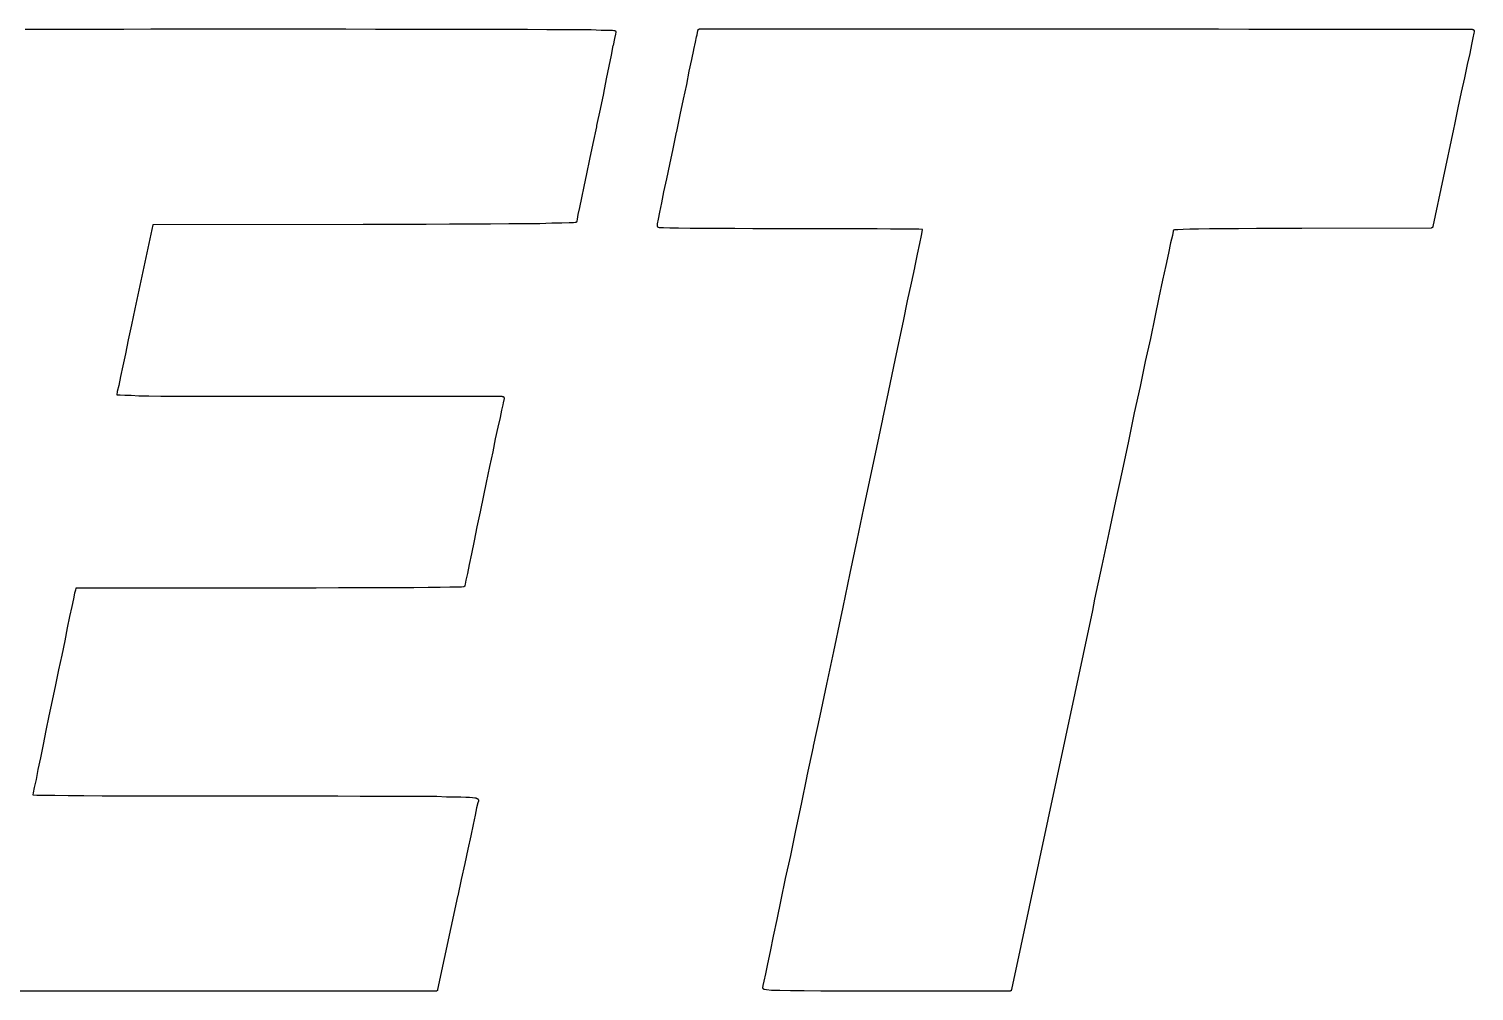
# Model space of a CAD drawing. Extents: x 107.7 to 189.7, y -115.4 to -83.3.
# Drawn here: x 174.462 to 178.395, y -114.108 to -111.49 of the extents above; entities that cross this region are included whole.
import ezdxf

# ---------------------------------------------------------------- set-up
doc = ezdxf.new("R2010")
doc.units = 0
doc.layers.add('BLACK', color=7, linetype='CONTINUOUS')

msp = doc.modelspace()

# ---------------------------------------------------------------- linework, layer by layer
at = {"layer": 'BLACK', "linetype": 'CONTINUOUS'}
for p, q in [((174.451, -111.491), (174.493, -111.491)), ((174.493, -111.491), (174.493, -111.491)), ((174.493, -111.491), (174.541, -111.491)), ((174.541, -111.491), (174.541, -111.491)), ((174.541, -111.491), (174.594, -111.491)), ((174.594, -111.491), (174.594, -111.491)), ((174.594, -111.491), (174.654, -111.491)), ((174.654, -111.491), (174.654, -111.491)), ((174.654, -111.491), (174.72, -111.491)), ((174.72, -111.491), (174.793, -111.49)), ((174.72, -111.491), (174.72, -111.491)), ((174.793, -111.49), (174.793, -111.49)), ((174.793, -111.49), (174.873, -111.49)), ((174.873, -111.49), (174.873, -111.49)), ((174.873, -111.49), (174.961, -111.49)), ((174.961, -111.49), (174.961, -111.49)), ((174.961, -111.49), (175.056, -111.49)), ((175.056, -111.49), (175.152, -111.49)), ((175.152, -111.49), (175.152, -111.49)), ((175.152, -111.49), (175.239, -111.49)), ((175.239, -111.49), (175.239, -111.49)), ((175.239, -111.49), (175.324, -111.49)), ((175.324, -111.49), (175.324, -111.49)), ((175.324, -111.49), (175.405, -111.491)), ((175.405, -111.491), (175.405, -111.491)), ((175.405, -111.491), (175.484, -111.491)), ((175.484, -111.491), (175.484, -111.491)), ((175.484, -111.491), (175.559, -111.491)), ((175.559, -111.491), (175.559, -111.491)), ((175.559, -111.491), (175.631, -111.491)), ((175.631, -111.491), (175.631, -111.491)), ((175.631, -111.491), (175.698, -111.491)), ((175.698, -111.491), (175.698, -111.491)), ((175.698, -111.491), (175.761, -111.491)), ((175.761, -111.491), (175.761, -111.491)), ((175.761, -111.491), (175.818, -111.491)), ((175.818, -111.491), (175.819, -111.491)), ((175.819, -111.491), (175.871, -111.492)), ((175.871, -111.492), (175.871, -111.492)), ((175.871, -111.492), (175.917, -111.492)), ((175.917, -111.492), (175.917, -111.492)), ((175.917, -111.492), (175.958, -111.492)), ((175.958, -111.492), (175.958, -111.492)), ((175.958, -111.492), (175.992, -111.492)), ((175.992, -111.492), (175.992, -111.492)), ((175.992, -111.492), (176.019, -111.493)), ((176.019, -111.493), (176.019, -111.493)), ((176.019, -111.493), (176.019, -111.493)), ((176.019, -111.493), (176.038, -111.493)), ((176.038, -111.493), (176.038, -111.493)), ((176.038, -111.493), (176.038, -111.493)), ((176.038, -111.493), (176.05, -111.493)), ((176.05, -111.493), (176.05, -111.493)), ((176.05, -111.493), (176.05, -111.493)), ((176.05, -111.493), (176.05, -111.493)), ((176.05, -111.493), (176.054, -111.494)), ((176.054, -111.494), (176.054, -111.494)), ((176.054, -111.494), (176.054, -111.494)), ((176.054, -111.494), (176.055, -111.494)), ((176.055, -111.494), (176.055, -111.494)), ((176.055, -111.494), (176.055, -111.494)), ((176.055, -111.494), (176.055, -111.494)), ((176.055, -111.494), (176.056, -111.494)), ((176.058, -111.504), (176.055, -111.516)), ((176.056, -111.494), (176.056, -111.494)), ((176.056, -111.494), (176.056, -111.494)), ((176.056, -111.494), (176.056, -111.494)), ((176.056, -111.494), (176.056, -111.494)), ((176.056, -111.494), (176.057, -111.495)), ((176.057, -111.495), (176.057, -111.495)), ((176.057, -111.495), (176.057, -111.495)), ((176.057, -111.495), (176.057, -111.495)), ((176.057, -111.495), (176.057, -111.495)), ((176.057, -111.495), (176.058, -111.495)), ((176.058, -111.495), (176.058, -111.496)), ((176.058, -111.496), (176.058, -111.496)), ((176.058, -111.496), (176.058, -111.496)), ((176.058, -111.496), (176.058, -111.496)), ((176.058, -111.496), (176.058, -111.496)), ((176.058, -111.496), (176.058, -111.497)), ((176.058, -111.497), (176.058, -111.497)), ((176.058, -111.497), (176.059, -111.497)), ((176.059, -111.499), (176.058, -111.504)), ((176.058, -111.504), (176.058, -111.504)), ((176.058, -111.504), (176.058, -111.504)), ((176.059, -111.497), (176.059, -111.497)), ((176.059, -111.497), (176.059, -111.498)), ((176.059, -111.498), (176.059, -111.498)), ((176.059, -111.498), (176.059, -111.498)), ((176.059, -111.498), (176.059, -111.498)), ((176.059, -111.498), (176.059, -111.499)), ((176.059, -111.499), (176.059, -111.499)), ((176.059, -111.499), (176.059, -111.499)), ((176.059, -111.499), (176.059, -111.499)), ((176.059, -111.499), (176.059, -111.499)), ((176.276, -111.526), (176.279, -111.512)), ((176.279, -111.512), (176.28, -111.506)), ((176.279, -111.512), (176.279, -111.512)), ((176.279, -111.512), (176.279, -111.512)), ((176.28, -111.506), (176.282, -111.494)), ((176.28, -111.506), (176.28, -111.506)), ((176.28, -111.506), (176.28, -111.506)), ((176.282, -111.494), (176.282, -111.494)), ((176.282, -111.494), (176.283, -111.494)), ((176.283, -111.493), (176.283, -111.492)), ((176.283, -111.492), (176.284, -111.492)), ((176.283, -111.494), (176.283, -111.493)), ((176.283, -111.493), (176.283, -111.493)), ((176.283, -111.493), (176.283, -111.493)), ((176.283, -111.493), (176.283, -111.493)), ((176.283, -111.493), (176.283, -111.493)), ((176.283, -111.493), (176.283, -111.493)), ((176.283, -111.493), (176.283, -111.493)), ((176.284, -111.492), (176.284, -111.491)), ((176.284, -111.491), (176.285, -111.491)), ((176.284, -111.492), (176.284, -111.492)), ((176.284, -111.492), (176.284, -111.492)), ((176.284, -111.492), (176.284, -111.492)), ((176.285, -111.491), (176.285, -111.491)), ((176.285, -111.491), (176.285, -111.491)), ((176.285, -111.491), (176.285, -111.491)), ((176.285, -111.491), (176.285, -111.491)), ((176.285, -111.491), (176.285, -111.491)), ((176.285, -111.491), (176.286, -111.491)), ((176.286, -111.491), (176.286, -111.49)), ((176.286, -111.49), (176.287, -111.49)), ((176.286, -111.491), (176.286, -111.491)), ((176.286, -111.491), (176.286, -111.491)), ((176.287, -111.49), (176.287, -111.49)), ((176.287, -111.49), (177.339, -111.49)), ((177.339, -111.49), (177.433, -111.49)), ((177.433, -111.49), (177.433, -111.49)), ((177.433, -111.49), (177.524, -111.49)), ((177.524, -111.49), (177.524, -111.49)), ((177.524, -111.49), (177.613, -111.49)), ((177.613, -111.49), (177.613, -111.49)), ((177.613, -111.49), (177.699, -111.49)), ((177.699, -111.49), (177.699, -111.49)), ((177.699, -111.49), (177.782, -111.491)), ((177.782, -111.491), (177.782, -111.491)), ((177.782, -111.491), (177.861, -111.491)), ((177.861, -111.491), (177.861, -111.491)), ((177.861, -111.491), (177.935, -111.491)), ((177.935, -111.491), (177.936, -111.491)), ((177.936, -111.491), (178.006, -111.491)), ((178.006, -111.491), (178.006, -111.491)), ((178.006, -111.491), (178.072, -111.491)), ((178.072, -111.491), (178.072, -111.491)), ((178.072, -111.491), (178.132, -111.491)), ((178.132, -111.491), (178.132, -111.491)), ((178.132, -111.491), (178.188, -111.491)), ((178.188, -111.491), (178.188, -111.491)), ((178.188, -111.491), (178.237, -111.491)), ((178.237, -111.491), (178.237, -111.491)), ((178.237, -111.491), (178.28, -111.491)), ((178.28, -111.491), (178.28, -111.491)), ((178.28, -111.491), (178.316, -111.491)), ((178.316, -111.491), (178.317, -111.491)), ((178.317, -111.491), (178.346, -111.491)), ((178.346, -111.491), (178.346, -111.491)), ((178.346, -111.491), (178.368, -111.491)), ((178.368, -111.491), (178.369, -111.491)), ((178.369, -111.491), (178.383, -111.491)), ((178.383, -111.491), (178.383, -111.491)), ((178.383, -111.491), (178.39, -111.491)), ((178.392, -111.514), (178.388, -111.532)), ((178.39, -111.491), (178.39, -111.491)), ((178.39, -111.491), (178.39, -111.491)), ((178.39, -111.491), (178.39, -111.491)), ((178.39, -111.491), (178.391, -111.491)), ((178.391, -111.491), (178.391, -111.491)), ((178.391, -111.491), (178.391, -111.492)), ((178.391, -111.492), (178.391, -111.492)), ((178.391, -111.492), (178.392, -111.492)), ((178.392, -111.492), (178.392, -111.492)), ((178.392, -111.492), (178.392, -111.492)), ((178.392, -111.492), (178.392, -111.492)), ((178.392, -111.492), (178.392, -111.492)), ((178.392, -111.492), (178.393, -111.492)), ((178.394, -111.502), (178.392, -111.514)), ((178.392, -111.514), (178.392, -111.514)), ((178.393, -111.492), (178.393, -111.492)), ((178.393, -111.492), (178.393, -111.492)), ((178.393, -111.492), (178.393, -111.492)), ((178.393, -111.492), (178.393, -111.493)), ((178.393, -111.493), (178.394, -111.493)), ((178.394, -111.493), (178.394, -111.493)), ((178.394, -111.493), (178.394, -111.493)), ((178.394, -111.493), (178.394, -111.493)), ((178.394, -111.493), (178.394, -111.493)), ((178.394, -111.493), (178.395, -111.494)), ((178.395, -111.498), (178.394, -111.502)), ((178.394, -111.502), (178.394, -111.502)), ((178.395, -111.494), (178.395, -111.494)), ((178.395, -111.494), (178.395, -111.494)), ((178.395, -111.494), (178.395, -111.494)), ((178.395, -111.494), (178.395, -111.495)), ((178.395, -111.495), (178.395, -111.495)), ((178.395, -111.495), (178.395, -111.495)), ((178.395, -111.495), (178.395, -111.495)), ((178.395, -111.495), (178.395, -111.496)), ((178.395, -111.496), (178.395, -111.496)), ((178.395, -111.496), (178.395, -111.496)), ((178.395, -111.496), (178.395, -111.496)), ((178.395, -111.496), (178.395, -111.497)), ((178.395, -111.497), (178.395, -111.497)), ((178.395, -111.497), (178.395, -111.497)), ((178.395, -111.497), (178.395, -111.497)), ((178.395, -111.497), (178.395, -111.498)), ((176.051, -111.535), (176.046, -111.561)), ((176.052, -111.535), (176.051, -111.535)), ((176.051, -111.535), (176.051, -111.535)), ((176.055, -111.516), (176.052, -111.535)), ((176.055, -111.516), (176.055, -111.516)), ((176.055, -111.516), (176.055, -111.516)), ((176.266, -111.573), (176.271, -111.547)), ((176.271, -111.546), (176.276, -111.526)), ((176.271, -111.547), (176.271, -111.546)), ((176.271, -111.546), (176.271, -111.546)), ((176.276, -111.526), (176.276, -111.526)), ((176.276, -111.526), (176.276, -111.526)), ((178.388, -111.532), (178.383, -111.557)), ((178.388, -111.532), (178.388, -111.532)), ((176.04, -111.591), (176.033, -111.626)), ((176.046, -111.561), (176.04, -111.591)), ((176.04, -111.591), (176.04, -111.591)), ((176.046, -111.561), (176.046, -111.561)), ((176.259, -111.605), (176.266, -111.573)), ((176.266, -111.573), (176.266, -111.573)), ((176.266, -111.573), (176.266, -111.573)), ((178.376, -111.587), (178.369, -111.623)), ((178.383, -111.557), (178.376, -111.587)), ((178.383, -111.557), (178.383, -111.557)), ((178.383, -111.557), (178.383, -111.557)), ((176.033, -111.626), (176.025, -111.665)), ((176.033, -111.626), (176.033, -111.626)), ((176.252, -111.641), (176.259, -111.605)), ((176.259, -111.605), (176.259, -111.605)), ((176.259, -111.605), (176.259, -111.605)), ((178.369, -111.623), (178.36, -111.662)), ((176.025, -111.666), (176.016, -111.708)), ((176.025, -111.665), (176.025, -111.666)), ((176.025, -111.666), (176.025, -111.666)), ((176.243, -111.681), (176.252, -111.641)), ((176.252, -111.641), (176.252, -111.641)), ((176.252, -111.641), (176.252, -111.641)), ((178.36, -111.662), (178.351, -111.705)), ((176.016, -111.708), (176.006, -111.753)), ((176.016, -111.708), (176.016, -111.708)), ((176.234, -111.724), (176.243, -111.681)), ((176.243, -111.681), (176.243, -111.681)), ((176.243, -111.681), (176.243, -111.681)), ((178.351, -111.705), (178.342, -111.75)), ((178.351, -111.705), (178.351, -111.705)), ((178.351, -111.705), (178.351, -111.705)), ((178.351, -111.705), (178.351, -111.705)), ((176.225, -111.769), (176.234, -111.724)), ((176.234, -111.724), (176.234, -111.724)), ((176.234, -111.724), (176.234, -111.724)), ((178.342, -111.75), (178.339, -111.763)), ((178.342, -111.75), (178.342, -111.75)), ((176.006, -111.756), (175.996, -111.802)), ((176.006, -111.753), (176.006, -111.753)), ((176.006, -111.753), (176.006, -111.756)), ((176.006, -111.756), (176.006, -111.756)), ((176.215, -111.816), (176.224, -111.771)), ((176.224, -111.771), (176.225, -111.769)), ((176.224, -111.771), (176.224, -111.771)), ((176.225, -111.769), (176.225, -111.769)), ((178.339, -111.763), (178.283, -112.028)), ((178.339, -111.763), (178.339, -111.763)), ((178.339, -111.763), (178.339, -111.763)), ((175.996, -111.802), (175.987, -111.844)), ((175.996, -111.802), (175.996, -111.802)), ((175.996, -111.802), (175.996, -111.802)), ((176.206, -111.859), (176.215, -111.816)), ((176.215, -111.816), (176.215, -111.816)), ((175.987, -111.844), (175.979, -111.884)), ((175.987, -111.844), (175.987, -111.844)), ((176.198, -111.898), (176.206, -111.859)), ((176.206, -111.859), (176.206, -111.859)), ((175.979, -111.884), (175.972, -111.919)), ((175.979, -111.884), (175.979, -111.884)), ((176.19, -111.933), (176.198, -111.898)), ((176.198, -111.898), (176.198, -111.898)), ((176.198, -111.898), (176.198, -111.898)), ((175.972, -111.919), (175.966, -111.95)), ((175.972, -111.919), (175.972, -111.919)), ((176.184, -111.963), (176.19, -111.933)), ((176.19, -111.933), (176.19, -111.933)), ((176.19, -111.933), (176.19, -111.933)), ((175.96, -111.976), (175.956, -111.995)), ((175.966, -111.95), (175.96, -111.976)), ((175.96, -111.976), (175.96, -111.976)), ((176.179, -111.989), (176.184, -111.963)), ((176.184, -111.963), (176.184, -111.963)), ((176.184, -111.963), (176.184, -111.963)), ((174.799, -112.023), (174.75, -112.252)), ((175.371, -112.022), (174.799, -112.023)), ((175.41, -112.022), (175.371, -112.022)), ((175.371, -112.022), (175.371, -112.022)), ((175.478, -112.022), (175.41, -112.022)), ((175.41, -112.022), (175.41, -112.022)), ((175.543, -112.022), (175.478, -112.022)), ((175.478, -112.022), (175.478, -112.022)), ((175.606, -112.021), (175.543, -112.022)), ((175.543, -112.022), (175.543, -112.022)), ((175.664, -112.021), (175.606, -112.021)), ((175.606, -112.021), (175.606, -112.021)), ((175.718, -112.021), (175.664, -112.021)), ((175.664, -112.021), (175.664, -112.021)), ((175.768, -112.02), (175.718, -112.021)), ((175.718, -112.021), (175.718, -112.021)), ((175.813, -112.02), (175.768, -112.02)), ((175.768, -112.02), (175.768, -112.02)), ((175.852, -112.02), (175.813, -112.02)), ((175.813, -112.02), (175.813, -112.02)), ((175.885, -112.019), (175.852, -112.02)), ((175.852, -112.02), (175.852, -112.02)), ((175.912, -112.019), (175.885, -112.019)), ((175.885, -112.019), (175.885, -112.019)), ((175.885, -112.019), (175.885, -112.019)), ((175.932, -112.018), (175.912, -112.019)), ((175.912, -112.019), (175.912, -112.019)), ((175.912, -112.019), (175.912, -112.019)), ((175.944, -112.018), (175.932, -112.018)), ((175.932, -112.018), (175.932, -112.018)), ((175.948, -112.017), (175.944, -112.018)), ((175.944, -112.018), (175.944, -112.018)), ((175.944, -112.018), (175.944, -112.018)), ((175.944, -112.018), (175.944, -112.018)), ((175.949, -112.017), (175.948, -112.017)), ((175.948, -112.017), (175.948, -112.017)), ((175.95, -112.017), (175.949, -112.017)), ((175.949, -112.017), (175.949, -112.017)), ((175.949, -112.017), (175.949, -112.017)), ((175.949, -112.017), (175.949, -112.017)), ((175.949, -112.017), (175.949, -112.017)), ((175.951, -112.017), (175.95, -112.017)), ((175.95, -112.017), (175.95, -112.017)), ((175.95, -112.017), (175.95, -112.017)), ((175.95, -112.017), (175.95, -112.017)), ((175.952, -112.016), (175.951, -112.016)), ((175.951, -112.016), (175.951, -112.016)), ((175.951, -112.016), (175.951, -112.016)), ((175.951, -112.016), (175.951, -112.016)), ((175.951, -112.016), (175.951, -112.017)), ((175.953, -112.014), (175.952, -112.015)), ((175.952, -112.015), (175.952, -112.015)), ((175.952, -112.015), (175.952, -112.015)), ((175.952, -112.015), (175.952, -112.015)), ((175.952, -112.015), (175.952, -112.016)), ((175.952, -112.016), (175.952, -112.016)), ((175.952, -112.016), (175.952, -112.016)), ((175.954, -112.008), (175.953, -112.013)), ((175.953, -112.013), (175.953, -112.013)), ((175.953, -112.013), (175.953, -112.014)), ((175.953, -112.014), (175.953, -112.014)), ((175.953, -112.014), (175.953, -112.014)), ((175.953, -112.014), (175.953, -112.014)), ((175.953, -112.014), (175.953, -112.014)), ((175.953, -112.014), (175.953, -112.014)), ((175.953, -112.014), (175.953, -112.014)), ((175.956, -111.995), (175.954, -112.008)), ((175.956, -111.995), (175.956, -111.995)), ((176.172, -112.02), (176.175, -112.008)), ((176.172, -112.025), (176.172, -112.02)), ((176.172, -112.02), (176.172, -112.02)), ((176.172, -112.02), (176.172, -112.02)), ((176.172, -112.026), (176.172, -112.025)), ((176.172, -112.025), (176.172, -112.025)), ((176.172, -112.025), (176.172, -112.025)), ((176.172, -112.025), (176.172, -112.025)), ((176.172, -112.027), (176.172, -112.026)), ((176.172, -112.026), (176.172, -112.026)), ((176.172, -112.026), (176.172, -112.026)), ((176.172, -112.026), (176.172, -112.026)), ((176.175, -112.008), (176.179, -111.989)), ((176.175, -112.008), (176.175, -112.008)), ((176.175, -112.008), (176.175, -112.008)), ((176.179, -111.989), (176.179, -111.989)), ((176.179, -111.989), (176.179, -111.989)), ((176.172, -112.028), (176.172, -112.027)), ((176.172, -112.027), (176.172, -112.027)), ((176.172, -112.027), (176.172, -112.027)), ((176.172, -112.027), (176.172, -112.027)), ((176.172, -112.027), (176.172, -112.027)), ((176.172, -112.027), (176.172, -112.027)), ((176.173, -112.029), (176.172, -112.028)), ((176.172, -112.028), (176.172, -112.028)), ((176.172, -112.028), (176.172, -112.028)), ((176.172, -112.028), (176.172, -112.028)), ((176.172, -112.028), (176.172, -112.028)), ((176.174, -112.03), (176.173, -112.029)), ((176.173, -112.029), (176.173, -112.029)), ((176.173, -112.029), (176.173, -112.029)), ((176.173, -112.029), (176.173, -112.029)), ((176.173, -112.029), (176.173, -112.029)), ((176.175, -112.03), (176.174, -112.03)), ((176.174, -112.03), (176.174, -112.03)), ((176.174, -112.03), (176.174, -112.03)), ((176.174, -112.03), (176.174, -112.03)), ((176.176, -112.03), (176.175, -112.03)), ((176.175, -112.03), (176.175, -112.03)), ((176.175, -112.03), (176.175, -112.03)), ((176.175, -112.03), (176.175, -112.03)), ((176.178, -112.031), (176.176, -112.03)), ((176.176, -112.03), (176.176, -112.03)), ((176.176, -112.03), (176.176, -112.03)), ((176.176, -112.03), (176.176, -112.03)), ((176.179, -112.031), (176.178, -112.031)), ((176.178, -112.031), (176.178, -112.031)), ((176.189, -112.031), (176.179, -112.031)), ((176.179, -112.031), (176.179, -112.031)), ((176.206, -112.032), (176.189, -112.031)), ((176.189, -112.031), (176.189, -112.031)), ((176.189, -112.031), (176.189, -112.031)), ((176.189, -112.031), (176.189, -112.031)), ((176.23, -112.032), (176.206, -112.032)), ((176.206, -112.032), (176.206, -112.032)), ((176.206, -112.032), (176.206, -112.032)), ((176.261, -112.033), (176.23, -112.032)), ((176.23, -112.032), (176.23, -112.032)), ((176.23, -112.032), (176.23, -112.032)), ((176.297, -112.033), (176.261, -112.033)), ((176.261, -112.033), (176.261, -112.033)), ((176.338, -112.033), (176.297, -112.033)), ((176.297, -112.033), (176.297, -112.033)), ((176.383, -112.033), (176.338, -112.033)), ((176.338, -112.033), (176.338, -112.033)), ((176.432, -112.034), (176.383, -112.033)), ((176.383, -112.033), (176.383, -112.033)), ((176.484, -112.034), (176.432, -112.034)), ((176.432, -112.034), (176.432, -112.034)), ((176.538, -112.034), (176.484, -112.034)), ((176.484, -112.034), (176.484, -112.034)), ((176.579, -112.034), (176.538, -112.034)), ((176.538, -112.034), (176.538, -112.034)), ((176.632, -112.034), (176.579, -112.034)), ((176.579, -112.034), (176.579, -112.034)), ((176.682, -112.034), (176.632, -112.034)), ((176.632, -112.034), (176.632, -112.034)), ((176.728, -112.034), (176.682, -112.034)), ((176.682, -112.034), (176.682, -112.034)), ((176.77, -112.034), (176.728, -112.034)), ((176.728, -112.034), (176.728, -112.034)), ((176.807, -112.035), (176.77, -112.034)), ((176.77, -112.034), (176.77, -112.034)), ((176.839, -112.035), (176.807, -112.035)), ((176.807, -112.035), (176.807, -112.035)), ((176.865, -112.035), (176.839, -112.035)), ((176.839, -112.035), (176.839, -112.035)), ((176.884, -112.035), (176.865, -112.035)), ((176.865, -112.035), (176.865, -112.035)), ((176.894, -112.036), (176.884, -112.035)), ((176.886, -112.074), (176.891, -112.052)), ((176.891, -112.052), (176.894, -112.037)), ((176.891, -112.052), (176.891, -112.052)), ((176.891, -112.052), (176.891, -112.052)), ((176.894, -112.037), (176.894, -112.036)), ((176.894, -112.037), (176.894, -112.037)), ((176.894, -112.037), (176.894, -112.037)), ((177.574, -112.052), (177.569, -112.072)), ((177.576, -112.04), (177.574, -112.052)), ((177.574, -112.052), (177.574, -112.052)), ((177.577, -112.038), (177.576, -112.04)), ((177.58, -112.037), (177.577, -112.038)), ((177.589, -112.037), (177.58, -112.037)), ((177.603, -112.036), (177.589, -112.037)), ((177.621, -112.035), (177.603, -112.036)), ((177.645, -112.035), (177.621, -112.035)), ((177.621, -112.035), (177.621, -112.035)), ((177.675, -112.034), (177.645, -112.035)), ((177.645, -112.035), (177.645, -112.035)), ((177.711, -112.034), (177.675, -112.034)), ((177.675, -112.034), (177.675, -112.034)), ((177.754, -112.034), (177.711, -112.034)), ((177.711, -112.034), (177.711, -112.034)), ((177.803, -112.033), (177.754, -112.034)), ((177.754, -112.034), (177.754, -112.034)), ((177.861, -112.033), (177.803, -112.033)), ((177.926, -112.033), (177.861, -112.033)), ((178.278, -112.032), (177.926, -112.033)), ((178.279, -112.032), (178.278, -112.032)), ((178.278, -112.032), (178.278, -112.032)), ((178.28, -112.031), (178.279, -112.031)), ((178.279, -112.031), (178.279, -112.032)), ((178.279, -112.032), (178.279, -112.032)), ((178.279, -112.032), (178.279, -112.032)), ((178.281, -112.031), (178.28, -112.031)), ((178.28, -112.031), (178.28, -112.031)), ((178.28, -112.031), (178.28, -112.031)), ((178.28, -112.031), (178.28, -112.031)), ((178.282, -112.03), (178.281, -112.03)), ((178.281, -112.03), (178.281, -112.03)), ((178.281, -112.03), (178.281, -112.03)), ((178.281, -112.03), (178.281, -112.031)), ((178.281, -112.031), (178.281, -112.031)), ((178.281, -112.031), (178.281, -112.031)), ((178.281, -112.031), (178.281, -112.031)), ((178.283, -112.029), (178.282, -112.029)), ((178.282, -112.029), (178.282, -112.029)), ((178.282, -112.029), (178.282, -112.03)), ((178.282, -112.03), (178.282, -112.03)), ((178.282, -112.03), (178.282, -112.03)), ((178.283, -112.028), (178.283, -112.028)), ((178.283, -112.028), (178.283, -112.028)), ((178.283, -112.028), (178.283, -112.029)), ((178.283, -112.029), (178.283, -112.029)), ((178.283, -112.029), (178.283, -112.029)), ((176.873, -112.139), (176.88, -112.103)), ((176.88, -112.103), (176.886, -112.074)), ((176.88, -112.103), (176.88, -112.103)), ((176.886, -112.074), (176.886, -112.074)), ((176.886, -112.074), (176.886, -112.074)), ((177.563, -112.1), (177.556, -112.134)), ((177.569, -112.072), (177.563, -112.1)), ((177.563, -112.1), (177.563, -112.1)), ((176.864, -112.182), (176.873, -112.14)), ((176.873, -112.14), (176.873, -112.139)), ((177.556, -112.134), (177.547, -112.174)), ((177.556, -112.134), (177.556, -112.134)), ((176.853, -112.23), (176.864, -112.182)), ((176.864, -112.182), (176.864, -112.182)), ((177.547, -112.174), (177.537, -112.221)), ((177.537, -112.221), (177.526, -112.274)), ((174.75, -112.252), (174.741, -112.295)), ((174.75, -112.252), (174.75, -112.252)), ((176.842, -112.285), (176.853, -112.23)), ((176.853, -112.23), (176.853, -112.23)), ((176.853, -112.23), (176.853, -112.23)), ((174.741, -112.295), (174.732, -112.336)), ((174.741, -112.295), (174.741, -112.295)), ((176.829, -112.344), (176.842, -112.285)), ((176.842, -112.285), (176.842, -112.285)), ((176.842, -112.285), (176.842, -112.285)), ((177.526, -112.274), (177.514, -112.332)), ((177.526, -112.274), (177.526, -112.274)), ((174.732, -112.336), (174.724, -112.374)), ((174.732, -112.336), (174.732, -112.336)), ((177.514, -112.332), (177.5, -112.395)), ((177.514, -112.332), (177.514, -112.332)), ((174.724, -112.374), (174.717, -112.407)), ((174.724, -112.374), (174.724, -112.374)), ((176.816, -112.409), (176.829, -112.344)), ((176.829, -112.344), (176.829, -112.344)), ((176.829, -112.344), (176.829, -112.344)), ((174.717, -112.407), (174.711, -112.436)), ((174.717, -112.407), (174.717, -112.407)), ((176.801, -112.478), (176.816, -112.409)), ((176.816, -112.409), (176.816, -112.409)), ((176.816, -112.409), (176.816, -112.409)), ((177.5, -112.395), (177.486, -112.463)), ((177.5, -112.395), (177.5, -112.395)), ((174.711, -112.436), (174.706, -112.46)), ((174.711, -112.436), (174.711, -112.436)), ((174.702, -112.477), (174.701, -112.486)), ((174.701, -112.486), (174.702, -112.486)), ((174.706, -112.46), (174.702, -112.477)), ((174.702, -112.486), (174.71, -112.486)), ((174.71, -112.486), (174.723, -112.487)), ((174.723, -112.487), (174.74, -112.487)), ((174.74, -112.487), (174.761, -112.488)), ((174.761, -112.488), (174.761, -112.488)), ((174.761, -112.488), (174.788, -112.488)), ((174.788, -112.488), (174.788, -112.488)), ((174.788, -112.488), (174.821, -112.489)), ((174.821, -112.489), (174.821, -112.489)), ((174.821, -112.489), (174.859, -112.489)), ((174.859, -112.489), (174.859, -112.489)), ((174.859, -112.489), (174.904, -112.489)), ((174.904, -112.489), (174.904, -112.489)), ((174.904, -112.489), (174.956, -112.489)), ((174.956, -112.489), (174.956, -112.489)), ((174.956, -112.489), (175.014, -112.489)), ((175.014, -112.489), (175.014, -112.489)), ((175.014, -112.489), (175.08, -112.489)), ((175.08, -112.489), (175.08, -112.489)), ((175.08, -112.489), (175.154, -112.489)), ((175.154, -112.489), (175.154, -112.489)), ((175.154, -112.489), (175.222, -112.489)), ((175.222, -112.489), (175.75, -112.489)), ((175.75, -112.489), (175.75, -112.489)), ((175.75, -112.489), (175.75, -112.489)), ((175.75, -112.489), (175.75, -112.49)), ((175.75, -112.49), (175.751, -112.49)), ((175.751, -112.49), (175.751, -112.49)), ((175.751, -112.49), (175.751, -112.49)), ((175.751, -112.49), (175.751, -112.49)), ((175.751, -112.49), (175.752, -112.49)), ((175.752, -112.49), (175.752, -112.49)), ((175.752, -112.49), (175.752, -112.49)), ((175.752, -112.49), (175.752, -112.49)), ((175.752, -112.49), (175.752, -112.49)), ((175.752, -112.49), (175.752, -112.49)), ((175.752, -112.49), (175.752, -112.49)), ((175.752, -112.49), (175.753, -112.49)), ((175.755, -112.496), (175.752, -112.507)), ((175.753, -112.49), (175.753, -112.491)), ((175.753, -112.491), (175.753, -112.491)), ((175.753, -112.491), (175.753, -112.491)), ((175.753, -112.491), (175.753, -112.491)), ((175.753, -112.491), (175.754, -112.492)), ((175.754, -112.492), (175.754, -112.492)), ((175.754, -112.492), (175.754, -112.492)), ((175.754, -112.492), (175.754, -112.492)), ((175.754, -112.492), (175.754, -112.493)), ((175.754, -112.493), (175.754, -112.493)), ((175.754, -112.493), (175.754, -112.493)), ((175.754, -112.493), (175.754, -112.493)), ((175.754, -112.493), (175.755, -112.494)), ((175.755, -112.494), (175.755, -112.494)), ((175.755, -112.494), (175.755, -112.494)), ((175.755, -112.494), (175.755, -112.494)), ((175.755, -112.494), (175.755, -112.495)), ((175.755, -112.495), (175.755, -112.495)), ((175.755, -112.495), (175.755, -112.495)), ((175.755, -112.495), (175.755, -112.495)), ((175.755, -112.495), (175.755, -112.495)), ((175.755, -112.495), (175.755, -112.495)), ((175.755, -112.495), (175.755, -112.496)), ((176.786, -112.551), (176.801, -112.478)), ((176.801, -112.478), (176.801, -112.478)), ((176.801, -112.478), (176.801, -112.478)), ((177.486, -112.463), (177.47, -112.535)), ((175.748, -112.527), (175.744, -112.547)), ((175.751, -112.513), (175.748, -112.527)), ((175.752, -112.507), (175.751, -112.513)), ((175.751, -112.513), (175.751, -112.513)), ((175.752, -112.507), (175.752, -112.507)), ((177.47, -112.535), (177.454, -112.612)), ((177.47, -112.535), (177.47, -112.535)), ((175.738, -112.574), (175.731, -112.605)), ((175.744, -112.547), (175.738, -112.574)), ((175.738, -112.574), (175.738, -112.574)), ((176.769, -112.629), (176.786, -112.552)), ((176.786, -112.552), (176.786, -112.551)), ((176.786, -112.551), (176.786, -112.551)), ((175.731, -112.605), (175.724, -112.641)), ((175.731, -112.605), (175.731, -112.605)), ((177.454, -112.612), (177.437, -112.692)), ((175.724, -112.641), (175.715, -112.681)), ((175.724, -112.641), (175.724, -112.641)), ((176.752, -112.71), (176.769, -112.629)), ((176.769, -112.629), (176.769, -112.629)), ((175.715, -112.681), (175.706, -112.724)), ((175.715, -112.681), (175.715, -112.681)), ((175.715, -112.681), (175.715, -112.681)), ((177.437, -112.692), (177.419, -112.775)), ((177.437, -112.692), (177.437, -112.692)), ((175.706, -112.724), (175.699, -112.76)), ((175.706, -112.724), (175.706, -112.724)), ((176.734, -112.794), (176.752, -112.71)), ((176.752, -112.71), (176.752, -112.71)), ((176.752, -112.71), (176.752, -112.71)), ((175.699, -112.76), (175.69, -112.804)), ((175.699, -112.76), (175.699, -112.76)), ((175.69, -112.804), (175.681, -112.845)), ((176.716, -112.881), (176.734, -112.794)), ((176.734, -112.794), (176.734, -112.794)), ((176.734, -112.794), (176.734, -112.794)), ((177.419, -112.775), (177.401, -112.861)), ((175.681, -112.845), (175.673, -112.883)), ((175.681, -112.845), (175.681, -112.845)), ((175.673, -112.883), (175.666, -112.918)), ((175.673, -112.883), (175.673, -112.883)), ((176.697, -112.971), (176.716, -112.881)), ((176.716, -112.881), (176.716, -112.881)), ((177.401, -112.861), (177.382, -112.95)), ((177.401, -112.861), (177.401, -112.861)), ((177.401, -112.861), (177.401, -112.861)), ((175.666, -112.918), (175.66, -112.947)), ((175.666, -112.918), (175.666, -112.918)), ((175.66, -112.947), (175.655, -112.972)), ((175.66, -112.947), (175.66, -112.947)), ((177.382, -112.95), (177.362, -113.042)), ((177.382, -112.95), (177.382, -112.95)), ((175.607, -113.009), (175.581, -113.01)), ((175.627, -113.009), (175.607, -113.009)), ((175.607, -113.009), (175.607, -113.009)), ((175.607, -113.009), (175.607, -113.009)), ((175.639, -113.009), (175.627, -113.009)), ((175.627, -113.009), (175.627, -113.009)), ((175.627, -113.009), (175.627, -113.009)), ((175.644, -113.008), (175.639, -113.009)), ((175.639, -113.009), (175.639, -113.009)), ((175.639, -113.009), (175.639, -113.009)), ((175.639, -113.009), (175.639, -113.009)), ((175.645, -113.008), (175.644, -113.008)), ((175.644, -113.008), (175.644, -113.008)), ((175.644, -113.008), (175.644, -113.008)), ((175.644, -113.008), (175.644, -113.008)), ((175.646, -113.007), (175.645, -113.008)), ((175.645, -113.008), (175.645, -113.008)), ((175.645, -113.008), (175.645, -113.008)), ((175.645, -113.008), (175.645, -113.008)), ((175.645, -113.008), (175.645, -113.008)), ((175.647, -113.007), (175.646, -113.007)), ((175.646, -113.007), (175.646, -113.007)), ((175.646, -113.007), (175.646, -113.007)), ((175.646, -113.007), (175.646, -113.007)), ((175.646, -113.007), (175.646, -113.007)), ((175.648, -113.006), (175.647, -113.006)), ((175.647, -113.006), (175.647, -113.006)), ((175.647, -113.006), (175.647, -113.006)), ((175.647, -113.006), (175.647, -113.006)), ((175.647, -113.006), (175.647, -113.007)), ((175.647, -113.007), (175.647, -113.007)), ((175.649, -113.001), (175.648, -113.004)), ((175.648, -113.004), (175.648, -113.004)), ((175.648, -113.004), (175.648, -113.004)), ((175.648, -113.004), (175.648, -113.005)), ((175.648, -113.005), (175.648, -113.005)), ((175.648, -113.005), (175.648, -113.005)), ((175.648, -113.005), (175.648, -113.005)), ((175.648, -113.005), (175.648, -113.006)), ((175.651, -112.99), (175.649, -113.001)), ((175.655, -112.972), (175.651, -112.99)), ((175.651, -112.99), (175.651, -112.99)), ((175.655, -112.972), (175.655, -112.972)), ((176.678, -113.063), (176.697, -112.971)), ((176.697, -112.971), (176.697, -112.971)), ((174.583, -113.041), (174.578, -113.062)), ((174.586, -113.025), (174.583, -113.041)), ((174.583, -113.041), (174.583, -113.041)), ((174.583, -113.041), (174.583, -113.041)), ((174.588, -113.017), (174.586, -113.025)), ((174.586, -113.025), (174.586, -113.025)), ((174.589, -113.012), (174.588, -113.017)), ((175.114, -113.012), (174.589, -113.012)), ((175.18, -113.012), (175.114, -113.012)), ((175.243, -113.012), (175.18, -113.012)), ((175.18, -113.012), (175.18, -113.012)), ((175.304, -113.011), (175.243, -113.012)), ((175.243, -113.012), (175.243, -113.012)), ((175.362, -113.011), (175.304, -113.011)), ((175.304, -113.011), (175.304, -113.011)), ((175.415, -113.011), (175.362, -113.011)), ((175.362, -113.011), (175.362, -113.011)), ((175.465, -113.011), (175.415, -113.011)), ((175.415, -113.011), (175.415, -113.011)), ((175.509, -113.011), (175.465, -113.011)), ((175.465, -113.011), (175.465, -113.011)), ((175.548, -113.01), (175.509, -113.011)), ((175.509, -113.011), (175.509, -113.011)), ((175.581, -113.01), (175.548, -113.01)), ((175.548, -113.01), (175.548, -113.01)), ((175.581, -113.01), (175.581, -113.01)), ((175.581, -113.01), (175.581, -113.01)), ((177.362, -113.042), (177.356, -113.072)), ((177.362, -113.042), (177.362, -113.042)), ((177.362, -113.042), (177.362, -113.042)), ((174.578, -113.062), (174.572, -113.089)), ((174.578, -113.062), (174.578, -113.062)), ((176.671, -113.093), (176.678, -113.063)), ((176.678, -113.063), (176.678, -113.063)), ((177.356, -113.072), (177.136, -114.104)), ((177.356, -113.072), (177.356, -113.072)), ((177.356, -113.072), (177.356, -113.072)), ((174.566, -113.12), (174.559, -113.155)), ((174.572, -113.089), (174.566, -113.12)), ((174.566, -113.12), (174.566, -113.12)), ((174.572, -113.089), (174.572, -113.089)), ((176.652, -113.184), (176.671, -113.093)), ((176.671, -113.093), (176.671, -113.093)), ((174.559, -113.155), (174.551, -113.194)), ((174.559, -113.155), (174.559, -113.155)), ((174.551, -113.194), (174.542, -113.234)), ((174.551, -113.194), (174.551, -113.194)), ((176.633, -113.273), (176.652, -113.184)), ((176.652, -113.184), (176.652, -113.184)), ((174.542, -113.234), (174.534, -113.275)), ((174.542, -113.234), (174.542, -113.234)), ((174.534, -113.275), (174.525, -113.317)), ((176.615, -113.359), (176.633, -113.273)), ((176.633, -113.273), (176.633, -113.273)), ((176.633, -113.273), (176.633, -113.273)), ((174.525, -113.317), (174.516, -113.359)), ((174.525, -113.317), (174.525, -113.317)), ((174.516, -113.359), (174.508, -113.399)), ((174.516, -113.359), (174.516, -113.359)), ((176.597, -113.442), (176.615, -113.359)), ((176.615, -113.359), (176.615, -113.359)), ((176.615, -113.359), (176.615, -113.359)), ((174.508, -113.399), (174.5, -113.437)), ((174.508, -113.399), (174.508, -113.399)), ((174.5, -113.437), (174.493, -113.473)), ((176.597, -113.443), (176.597, -113.442)), ((176.597, -113.442), (176.597, -113.442)), ((174.493, -113.473), (174.486, -113.505)), ((174.493, -113.473), (174.493, -113.473)), ((176.58, -113.522), (176.597, -113.443)), ((174.486, -113.505), (174.481, -113.532)), ((174.486, -113.505), (174.486, -113.505)), ((174.486, -113.505), (174.486, -113.505)), ((174.476, -113.554), (174.473, -113.569)), ((174.481, -113.532), (174.476, -113.554)), ((174.476, -113.554), (174.476, -113.554)), ((176.564, -113.599), (176.58, -113.523)), ((176.58, -113.523), (176.58, -113.522)), ((176.58, -113.522), (176.58, -113.522)), ((174.473, -113.569), (174.472, -113.574)), ((174.472, -113.574), (174.483, -113.575)), ((174.473, -113.569), (174.473, -113.569)), ((174.483, -113.575), (174.503, -113.575)), ((174.503, -113.575), (174.504, -113.575)), ((174.504, -113.575), (174.532, -113.575)), ((174.532, -113.575), (174.532, -113.575)), ((174.532, -113.575), (174.568, -113.576)), ((174.568, -113.576), (174.568, -113.576)), ((174.568, -113.576), (174.611, -113.576)), ((174.611, -113.576), (174.611, -113.576)), ((174.611, -113.576), (174.661, -113.577)), ((174.661, -113.577), (174.661, -113.577)), ((174.661, -113.577), (174.719, -113.577)), ((174.719, -113.577), (174.719, -113.577)), ((174.719, -113.577), (174.783, -113.577)), ((174.783, -113.577), (174.783, -113.577)), ((174.783, -113.577), (174.853, -113.577)), ((174.853, -113.577), (174.853, -113.577)), ((174.853, -113.577), (174.93, -113.577)), ((174.93, -113.577), (174.93, -113.577)), ((174.93, -113.577), (175.013, -113.577)), ((175.013, -113.577), (175.013, -113.577)), ((175.013, -113.577), (175.074, -113.577)), ((175.074, -113.577), (175.074, -113.577)), ((175.074, -113.577), (175.158, -113.577)), ((175.158, -113.577), (175.158, -113.577)), ((175.158, -113.577), (175.234, -113.577)), ((175.234, -113.577), (175.234, -113.577)), ((175.234, -113.577), (175.302, -113.577)), ((175.302, -113.577), (175.302, -113.577)), ((175.302, -113.577), (175.363, -113.578)), ((175.363, -113.578), (175.363, -113.578)), ((175.363, -113.578), (175.416, -113.578)), ((175.416, -113.578), (175.417, -113.578)), ((175.417, -113.578), (175.464, -113.578)), ((175.464, -113.578), (175.464, -113.578)), ((175.464, -113.578), (175.506, -113.578)), ((175.506, -113.578), (175.506, -113.578)), ((175.506, -113.578), (175.541, -113.578)), ((175.541, -113.578), (175.541, -113.578)), ((175.541, -113.578), (175.572, -113.578)), ((175.572, -113.578), (175.572, -113.578)), ((175.572, -113.578), (175.598, -113.579)), ((175.598, -113.579), (175.598, -113.579)), ((175.598, -113.579), (175.598, -113.579)), ((175.598, -113.579), (175.619, -113.579)), ((175.619, -113.579), (175.619, -113.579)), ((175.619, -113.579), (175.637, -113.579)), ((175.637, -113.579), (175.637, -113.579)), ((175.637, -113.579), (175.637, -113.579)), ((175.637, -113.579), (175.651, -113.58)), ((175.651, -113.58), (175.651, -113.58)), ((175.651, -113.58), (175.651, -113.58)), ((175.651, -113.58), (175.651, -113.58)), ((175.651, -113.58), (175.661, -113.58)), ((175.661, -113.58), (175.661, -113.58)), ((175.661, -113.58), (175.661, -113.58)), ((175.661, -113.58), (175.661, -113.58)), ((175.661, -113.58), (175.669, -113.581)), ((175.669, -113.581), (175.669, -113.581)), ((175.669, -113.581), (175.669, -113.581)), ((175.669, -113.581), (175.669, -113.581)), ((175.669, -113.581), (175.675, -113.582)), ((175.675, -113.582), (175.675, -113.582)), ((175.675, -113.582), (175.675, -113.582)), ((175.675, -113.582), (175.675, -113.582)), ((175.675, -113.582), (175.679, -113.582)), ((175.679, -113.582), (175.679, -113.582)), ((175.679, -113.582), (175.679, -113.583)), ((175.679, -113.583), (175.679, -113.583)), ((175.679, -113.583), (175.679, -113.583)), ((175.679, -113.583), (175.679, -113.583)), ((175.679, -113.583), (175.68, -113.583)), ((175.68, -113.583), (175.68, -113.583)), ((175.68, -113.583), (175.681, -113.584)), ((175.683, -113.596), (175.68, -113.609)), ((175.681, -113.584), (175.681, -113.584)), ((175.681, -113.584), (175.681, -113.584)), ((175.681, -113.584), (175.681, -113.584)), ((175.681, -113.584), (175.681, -113.584)), ((175.681, -113.584), (175.682, -113.584)), ((175.682, -113.584), (175.682, -113.584)), ((175.682, -113.584), (175.682, -113.584)), ((175.682, -113.584), (175.682, -113.584)), ((175.682, -113.584), (175.683, -113.585)), ((175.683, -113.585), (175.683, -113.585)), ((175.683, -113.585), (175.683, -113.585)), ((175.683, -113.585), (175.683, -113.585)), ((175.683, -113.585), (175.683, -113.585)), ((175.683, -113.585), (175.683, -113.586)), ((175.683, -113.586), (175.684, -113.587)), ((175.685, -113.591), (175.683, -113.596)), ((175.684, -113.587), (175.684, -113.587)), ((175.684, -113.587), (175.684, -113.587)), ((175.684, -113.587), (175.684, -113.587)), ((175.684, -113.587), (175.684, -113.587)), ((175.684, -113.587), (175.684, -113.588)), ((175.684, -113.588), (175.684, -113.588)), ((175.684, -113.588), (175.685, -113.588)), ((175.685, -113.588), (175.685, -113.588)), ((175.685, -113.588), (175.685, -113.588)), ((175.685, -113.588), (175.685, -113.589)), ((175.685, -113.589), (175.685, -113.589)), ((175.685, -113.589), (175.685, -113.589)), ((175.685, -113.589), (175.685, -113.589)), ((175.685, -113.589), (175.685, -113.59)), ((175.685, -113.59), (175.685, -113.59)), ((175.685, -113.59), (175.685, -113.59)), ((175.685, -113.59), (175.685, -113.59)), ((175.685, -113.59), (175.685, -113.591)), ((175.685, -113.591), (175.685, -113.591)), ((176.549, -113.671), (176.564, -113.599)), ((176.564, -113.599), (176.564, -113.599)), ((176.564, -113.599), (176.564, -113.599)), ((175.676, -113.629), (175.671, -113.655)), ((175.68, -113.609), (175.676, -113.629)), ((175.676, -113.629), (175.676, -113.629)), ((175.68, -113.609), (175.68, -113.609)), ((175.671, -113.655), (175.664, -113.686)), ((175.671, -113.655), (175.671, -113.655)), ((176.535, -113.739), (176.549, -113.671)), ((176.549, -113.671), (176.549, -113.671)), ((176.549, -113.671), (176.549, -113.671)), ((175.664, -113.686), (175.656, -113.722)), ((175.664, -113.686), (175.664, -113.686)), ((175.656, -113.722), (175.648, -113.761)), ((176.521, -113.802), (176.535, -113.739)), ((176.535, -113.739), (176.535, -113.739)), ((176.535, -113.739), (176.535, -113.739)), ((175.648, -113.761), (175.638, -113.804)), ((175.648, -113.761), (175.648, -113.761)), ((175.638, -113.804), (175.629, -113.849)), ((175.638, -113.804), (175.638, -113.804)), ((176.509, -113.86), (176.521, -113.802)), ((176.521, -113.802), (176.521, -113.802)), ((175.628, -113.851), (175.574, -114.104)), ((175.629, -113.849), (175.628, -113.851)), ((175.628, -113.851), (175.628, -113.851)), ((175.629, -113.849), (175.629, -113.849)), ((176.498, -113.913), (176.509, -113.86)), ((176.509, -113.86), (176.509, -113.86)), ((176.509, -113.86), (176.509, -113.86)), ((176.509, -113.86), (176.509, -113.86)), ((176.488, -113.959), (176.498, -113.913)), ((176.498, -113.913), (176.498, -113.913)), ((176.498, -113.913), (176.498, -113.913)), ((176.48, -114), (176.488, -113.959)), ((176.488, -113.959), (176.488, -113.959)), ((176.488, -113.959), (176.488, -113.959)), ((176.473, -114.034), (176.48, -114)), ((176.48, -114), (176.48, -114)), ((176.463, -114.081), (176.467, -114.061)), ((176.467, -114.061), (176.473, -114.034)), ((176.467, -114.061), (176.467, -114.061)), ((176.467, -114.061), (176.467, -114.061)), ((176.473, -114.034), (176.473, -114.034)), ((175.569, -114.108), (173.695, -114.108)), ((175.57, -114.108), (175.569, -114.108)), ((175.571, -114.108), (175.57, -114.108)), ((175.57, -114.108), (175.57, -114.108)), ((175.57, -114.108), (175.57, -114.108)), ((175.57, -114.108), (175.57, -114.108)), ((175.572, -114.107), (175.571, -114.108)), ((175.571, -114.108), (175.571, -114.108)), ((175.571, -114.108), (175.571, -114.108)), ((175.571, -114.108), (175.571, -114.108)), ((175.571, -114.108), (175.571, -114.108)), ((175.573, -114.107), (175.572, -114.107)), ((175.572, -114.107), (175.572, -114.107)), ((175.572, -114.107), (175.572, -114.107)), ((175.572, -114.107), (175.572, -114.107)), ((175.574, -114.106), (175.573, -114.106)), ((175.573, -114.106), (175.573, -114.106)), ((175.573, -114.106), (175.573, -114.106)), ((175.573, -114.106), (175.573, -114.106)), ((175.573, -114.106), (175.573, -114.107)), ((175.573, -114.107), (175.573, -114.107)), ((175.573, -114.107), (175.573, -114.107)), ((175.574, -114.104), (175.574, -114.104)), ((175.574, -114.104), (175.574, -114.105)), ((175.574, -114.105), (175.574, -114.105)), ((175.574, -114.105), (175.574, -114.105)), ((175.574, -114.105), (175.574, -114.105)), ((175.574, -114.105), (175.574, -114.106)), ((176.459, -114.098), (176.46, -114.094)), ((176.459, -114.099), (176.459, -114.098)), ((176.459, -114.098), (176.459, -114.098)), ((176.459, -114.098), (176.459, -114.098)), ((176.459, -114.1), (176.459, -114.099)), ((176.459, -114.099), (176.459, -114.099)), ((176.459, -114.099), (176.459, -114.099)), ((176.459, -114.099), (176.459, -114.099)), ((176.46, -114.1), (176.459, -114.1)), ((176.459, -114.1), (176.459, -114.1)), ((176.46, -114.093), (176.463, -114.081)), ((176.46, -114.094), (176.46, -114.093)), ((176.46, -114.093), (176.46, -114.093)), ((176.46, -114.101), (176.46, -114.1)), ((176.46, -114.1), (176.46, -114.1)), ((176.46, -114.102), (176.46, -114.101)), ((176.46, -114.101), (176.46, -114.101)), ((176.46, -114.101), (176.46, -114.101)), ((176.46, -114.101), (176.46, -114.101)), ((176.46, -114.101), (176.46, -114.101)), ((176.46, -114.101), (176.46, -114.101)), ((176.46, -114.101), (176.46, -114.101)), ((176.46, -114.101), (176.46, -114.101)), ((176.461, -114.102), (176.46, -114.102)), ((176.46, -114.102), (176.46, -114.102)), ((176.46, -114.102), (176.46, -114.102)), ((176.46, -114.102), (176.46, -114.102)), ((176.46, -114.102), (176.46, -114.102)), ((176.461, -114.103), (176.461, -114.102)), ((176.461, -114.102), (176.461, -114.102)), ((176.462, -114.103), (176.461, -114.103)), ((176.461, -114.103), (176.461, -114.103)), ((176.461, -114.103), (176.461, -114.103)), ((176.462, -114.104), (176.462, -114.103)), ((176.462, -114.103), (176.462, -114.103)), ((176.462, -114.103), (176.462, -114.103)), ((176.462, -114.103), (176.462, -114.103)), ((176.463, -114.104), (176.462, -114.104)), ((176.463, -114.081), (176.463, -114.081)), ((176.464, -114.104), (176.463, -114.104)), ((176.463, -114.104), (176.463, -114.104)), ((176.463, -114.104), (176.463, -114.104)), ((176.463, -114.104), (176.463, -114.104)), ((176.469, -114.105), (176.464, -114.104)), ((176.464, -114.104), (176.464, -114.104)), ((176.483, -114.106), (176.469, -114.105)), ((176.469, -114.105), (176.469, -114.105)), ((176.469, -114.105), (176.469, -114.105)), ((176.469, -114.105), (176.469, -114.105)), ((176.505, -114.106), (176.483, -114.106)), ((176.483, -114.106), (176.483, -114.106)), ((176.483, -114.106), (176.483, -114.106)), ((176.483, -114.106), (176.483, -114.106)), ((176.534, -114.107), (176.505, -114.106)), ((176.505, -114.106), (176.505, -114.106)), ((176.505, -114.106), (176.505, -114.106)), ((176.572, -114.107), (176.534, -114.107)), ((176.534, -114.107), (176.534, -114.107)), ((176.534, -114.107), (176.534, -114.107)), ((176.617, -114.108), (176.572, -114.107)), ((176.572, -114.107), (176.572, -114.107)), ((176.67, -114.108), (176.617, -114.108)), ((176.617, -114.108), (176.617, -114.108)), ((176.73, -114.108), (176.67, -114.108)), ((176.67, -114.108), (176.67, -114.108)), ((176.798, -114.108), (176.73, -114.108)), ((176.73, -114.108), (176.73, -114.108)), ((177.131, -114.108), (176.798, -114.108)), ((176.798, -114.108), (176.798, -114.108)), ((177.132, -114.108), (177.131, -114.108)), ((177.133, -114.108), (177.132, -114.108)), ((177.132, -114.108), (177.132, -114.108)), ((177.132, -114.108), (177.132, -114.108)), ((177.132, -114.108), (177.132, -114.108)), ((177.134, -114.107), (177.133, -114.107)), ((177.133, -114.107), (177.133, -114.108)), ((177.133, -114.108), (177.133, -114.108)), ((177.133, -114.108), (177.133, -114.108)), ((177.133, -114.108), (177.133, -114.108)), ((177.135, -114.107), (177.134, -114.107)), ((177.134, -114.107), (177.134, -114.107)), ((177.134, -114.107), (177.134, -114.107)), ((177.134, -114.107), (177.134, -114.107)), ((177.136, -114.105), (177.135, -114.105)), ((177.135, -114.105), (177.135, -114.106)), ((177.135, -114.106), (177.135, -114.106)), ((177.135, -114.106), (177.135, -114.106)), ((177.135, -114.106), (177.135, -114.106)), ((177.135, -114.106), (177.135, -114.107)), ((177.135, -114.107), (177.135, -114.107)), ((177.135, -114.107), (177.135, -114.107)), ((177.136, -114.104), (177.136, -114.104)), ((177.136, -114.104), (177.136, -114.104)), ((177.136, -114.104), (177.136, -114.104)), ((177.136, -114.104), (177.136, -114.104)), ((177.136, -114.104), (177.136, -114.105)), ((177.136, -114.105), (177.136, -114.105)), ((177.136, -114.105), (177.136, -114.105)), ((177.136, -114.105), (177.136, -114.105))]:
    msp.add_line(p, q, dxfattribs=at)

doc.saveas('drawing.dxf')
